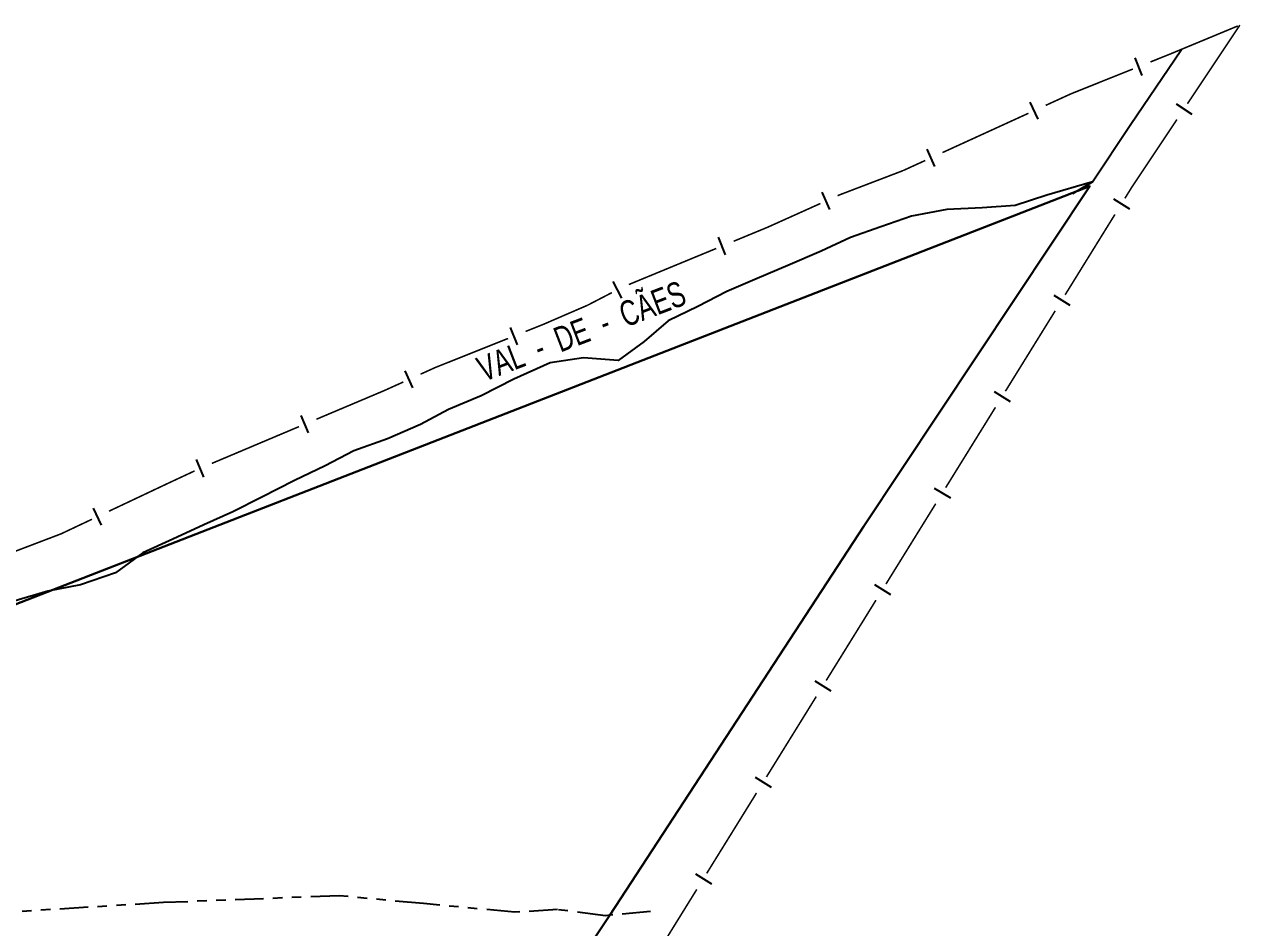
# Model space of a CAD drawing. Extents: x 200604 to 201918, y 4843538 to 4845237.
# Drawn here: x 200839 to 201032, y 4845093.5 to 4845236.9 of the extents above; entities that cross this region are included whole.
import ezdxf

# ---------------------------------------------------------------- set-up
doc = ezdxf.new("R2010")
doc.units = 0
doc.header["$LTSCALE"] = 1.5
doc.header["$MEASUREMENT"] = 0
doc.linetypes.add('TRACO_25', pattern=[8, 3, -1, 1, -1, 1, -1])
for name, color, linetype in [('CD_MALHA_LOTES', 7, 'CONTINUOUS'), ('HD-CURSO-PERENE', 170, 'CONTINUOUS'), ('HD-TXT-PERENE', 170, 'CONTINUOUS'), ('LM-LIM-SETORES-BAIRROS', 250, 'CONTINUOUS'), ('RU-QUADRA', 210, 'CONTINUOUS'), ('SV-PONTE-BUEIRO', 251, 'CONTINUOUS'), ('SV-RUA-NAO-PAV', 7, 'CONTINUOUS')]:
    doc.layers.add(name, color=color, linetype=linetype)
doc.styles.add('ARIAL', font='ARIAL.SHX')

msp = doc.modelspace()

# ---------------------------------------------------------------- linework, layer by layer
at = {"layer": 'CD_MALHA_LOTES', "linetype": 'Continuous', "flags": 128}
for points in [[(200751.81, 4845111.42), (201008.02, 4845211.17)], [(201008.02, 4845211.17), (200972.21, 4845157.23), (200931.92, 4845095.46), (200926.89, 4845087.89), (200920.2, 4845077.86)]]:
    msp.add_lwpolyline(points, dxfattribs=at)
at = {"layer": 'HD-CURSO-PERENE', "linetype": 'Continuous'}
msp.add_polyline3d([(201008.49, 4845211.86, 2.36), (201001.2, 4845209.72, 2.36), (200996.22, 4845208.12, 2.36), (200990.97, 4845207.75, 2.36), (200985.34, 4845207.49, 2.36), (200979.74, 4845206.41, 2.36), (200974.91, 4845204.72, 2.36), (200970.09, 4845203, 2.36), (200965.45, 4845200.87, 2.36), (200960.13, 4845198.59, 2.36), (200955.29, 4845196.49, 2.36), (200950.44, 4845194.43, 2.36), (200945.88, 4845192.09, 2.36), (200941.16, 4845189.8, 2.36), (200937.36, 4845186.54, 2.36), (200933.2, 4845183.48, 2.36), (200927.74, 4845183.93, 2.36), (200922.44, 4845183.13, 2.36), (200916.68, 4845180.52, 2.36), (200911.47, 4845177.89, 2.36), (200906.32, 4845175.7, 2.36), (200901.87, 4845173.33, 2.36), (200896.61, 4845171.06, 2.36), (200891.3, 4845169.17, 2.36), (200886.72, 4845166.77, 2.36), (200881.89, 4845164.44, 2.36), (200876.67, 4845161.79, 2.36), (200872.1, 4845159.46, 2.36), (200867.5, 4845157.42, 2.36), (200862.59, 4845155.15, 2.36), (200857.82, 4845152.95, 2.36), (200853.47, 4845149.79, 2.36), (200847.94, 4845147.9, 2.36), (200842.74, 4845146.91, 2.36), (200837.18, 4845145.24, 2.36)], dxfattribs=at)
at = {"layer": 'LM-LIM-SETORES-BAIRROS', "const_width": 0.25}
for points in [[(201020.72, 4845232.11), (201031.528761, 4845236.596656)], [(201031.85, 4845236.73), (201023.533945, 4845224.246281)], [(201017.660142, 4845230.882112), (201020.444333, 4845231.999378)], [(201020.444333, 4845231.999378), (201020.72, 4845232.11)], [(201005.035039, 4845225.815791), (201014.875952, 4845229.764846)], [(201001.037277, 4845223.986777), (201004.67467, 4845225.65092)], [(201004.67467, 4845225.65092), (201005.035039, 4845225.815791)], [(200984.669009, 4845216.498133), (200998.309233, 4845222.738669)], [(201021.870734, 4845221.749538), (201014.663487, 4845210.930315)], [(200978.4, 4845213.63), (200981.940964, 4845215.250026)], [(200968.35, 4845209.79), (200978.300943, 4845213.592151)], [(200978.300943, 4845213.592151), (200978.4, 4845213.63)], [(201014.59, 4845210.82), (201013.606809, 4845209.232328)], [(201014.663487, 4845210.930315), (201014.59, 4845210.82)], [(200968.033197, 4845209.647411), (200968.35, 4845209.79)], [(200956.93, 4845204.65), (200965.297522, 4845208.416118)], [(201012.027343, 4845206.681781), (201004.130013, 4845193.929049)], [(200951.547052, 4845202.426761), (200956.168406, 4845204.33545)], [(200956.168406, 4845204.33545), (200956.93, 4845204.65)], [(200934.910181, 4845195.55548), (200948.774241, 4845201.281548)], [(200928.36, 4845192.27), (200932.205941, 4845194.262644)], [(200921.31, 4845189.22), (200927.746456, 4845192.004566)], [(200927.746456, 4845192.004566), (200928.36, 4845192.27)], [(201002.550547, 4845191.378503), (200994.653217, 4845178.62577)], [(200918.536279, 4845188.111483), (200920.393456, 4845188.853704)], [(200920.393456, 4845188.853704), (200921.31, 4845189.22)], [(200904.17, 4845182.37), (200915.750513, 4845186.998151)], [(200901.865992, 4845181.327437), (200903.688126, 4845182.151952)], [(200903.688126, 4845182.151952), (200904.17, 4845182.37)], [(200896.17, 4845178.75), (200899.13279, 4845180.090663)], [(200885.348542, 4845174.177085), (200895.480993, 4845178.458841)], [(200895.480993, 4845178.458841), (200896.17, 4845178.75)], [(200993.073751, 4845176.075224), (200985.176421, 4845163.322492)], [(200868.768167, 4845167.170576), (200882.585146, 4845173.009334)], [(200862.17, 4845164.18), (200866.018216, 4845165.972545)], [(200852.446399, 4845159.584715), (200861.487598, 4845163.857503)], [(200861.487598, 4845163.857503), (200862.17, 4845164.18)], [(200983.596955, 4845160.771945), (200975.699625, 4845148.019213)], [(200844.84, 4845155.99), (200849.734039, 4845158.302878)], [(200835.880883, 4845152.577672), (200844.291482, 4845155.781082)], [(200844.291482, 4845155.781082), (200844.84, 4845155.99)], [(200974.120159, 4845145.468667), (200966.222829, 4845132.715934)], [(200964.643363, 4845130.165388), (200956.746033, 4845117.412656)], [(200955.166567, 4845114.862109), (200947.269237, 4845102.109377)], [(200945.689771, 4845099.55883), (200937.792442, 4845086.806098)]]:
    msp.add_lwpolyline(points, dxfattribs=at)
at = {"layer": 'LM-LIM-SETORES-BAIRROS'}
for points in [[(201016.362649, 4845228.745173), (201015.245382, 4845231.529363)], [(200999.842634, 4845221.790683), (200998.594527, 4845224.518727)], [(201021.73117, 4845224.245639), (201024.227913, 4845222.582428)], [(200983.474366, 4845214.302039), (200982.226259, 4845217.030084)], [(200966.82506, 4845207.458712), (200965.593767, 4845210.194386)], [(201011.805047, 4845209.171879), (201014.355594, 4845207.592413)], [(200950.271118, 4845200.27688), (200949.125904, 4845203.049691)], [(200933.783895, 4845193.390828), (200932.403789, 4845196.05453)], [(201002.328251, 4845193.8686), (201004.878798, 4845192.289134)], [(200917.235767, 4845185.976379), (200916.122436, 4845188.762145)], [(200900.662245, 4845179.13632), (200899.425471, 4845181.869521)], [(200992.851455, 4845178.565321), (200995.402002, 4845176.985855)], [(200884.090154, 4845172.016886), (200882.922402, 4845174.780282)], [(200867.509779, 4845165.010377), (200866.342027, 4845167.773773)], [(200983.374659, 4845163.262043), (200985.925206, 4845161.682577)], [(200851.279077, 4845157.373977), (200849.997241, 4845160.086337)], [(200973.897863, 4845147.958764), (200976.44841, 4845146.379298)], [(200964.421067, 4845132.655485), (200966.971614, 4845131.076019)], [(200954.944271, 4845117.352206), (200957.494818, 4845115.77274)], [(200945.467476, 4845102.048928), (200948.018022, 4845100.469462)]]:
    msp.add_lwpolyline(points, dxfattribs=at)
at = {"layer": 'RU-QUADRA', "linetype": 'Continuous'}
msp.add_lwpolyline([(200876.46, 4844808.96), (200857.14, 4844865.56), (200852.22, 4844876.04), (200847.41, 4844884.55), (200853.9, 4844888.06), (200850.96, 4844929.49), (200856.66, 4844973.22), (200861.89, 4844985.01), (200872.18, 4845004.28), (200877.69, 4845013.37), (200898.63, 4845044.91), (200920.2, 4845077.86), (200926.89, 4845087.89), (200931.92, 4845095.46), (200972.21, 4845157.23), (201008.02, 4845211.17), (200751.81, 4845111.42), (200753.74, 4845064.33), (200758.69, 4844898.25), (200758.88, 4844887.35), (200773.76, 4844887.41), (200782.34, 4844876.25), (200784.63, 4844838.76), (200785.75, 4844819.49)], dxfattribs=at)
at = {"layer": 'SV-PONTE-BUEIRO', "linetype": 'Continuous'}
msp.add_polyline3d([(201005.36, 4845210.02, 2.36), (201008.49, 4845211.86, 2.36), (201014.43, 4845220.83, 2.36), (201022.566953, 4845232.87666, 2.36)], dxfattribs=at)
at = {"layer": 'SV-RUA-NAO-PAV', "linetype": 'TRACO_25'}
msp.add_polyline3d([(200938.33, 4845096.05, 3.98), (200931.92, 4845095.46, 3.98), (200931.21, 4845095.39, 3.98), (200923.61, 4845096.35, 3.79), (200916.85, 4845095.93, 3.8), (200902.34, 4845097.3, 3.52), (200888.94, 4845098.55, 3.26), (200861.11, 4845097.46, 2.86), (200828.39, 4845095.43, 2.92), (200821.28, 4845096.05, 2.92), (200811.29, 4845098.67, 2.94), (200798.7, 4845102.04, 2.94), (200775.4, 4845110.7, 2.82)], dxfattribs=at)

# ---------------------------------------------------------------- texts
at = {"layer": 'HD-TXT-PERENE', "style": 'ARIAL', "width": 0.7}
msp.add_text('VAL  -  DE  -  CÃES  ', height=4, rotation=21, dxfattribs=at).set_placement((200911.866747, 4845180.071749))

doc.saveas('drawing.dxf')
